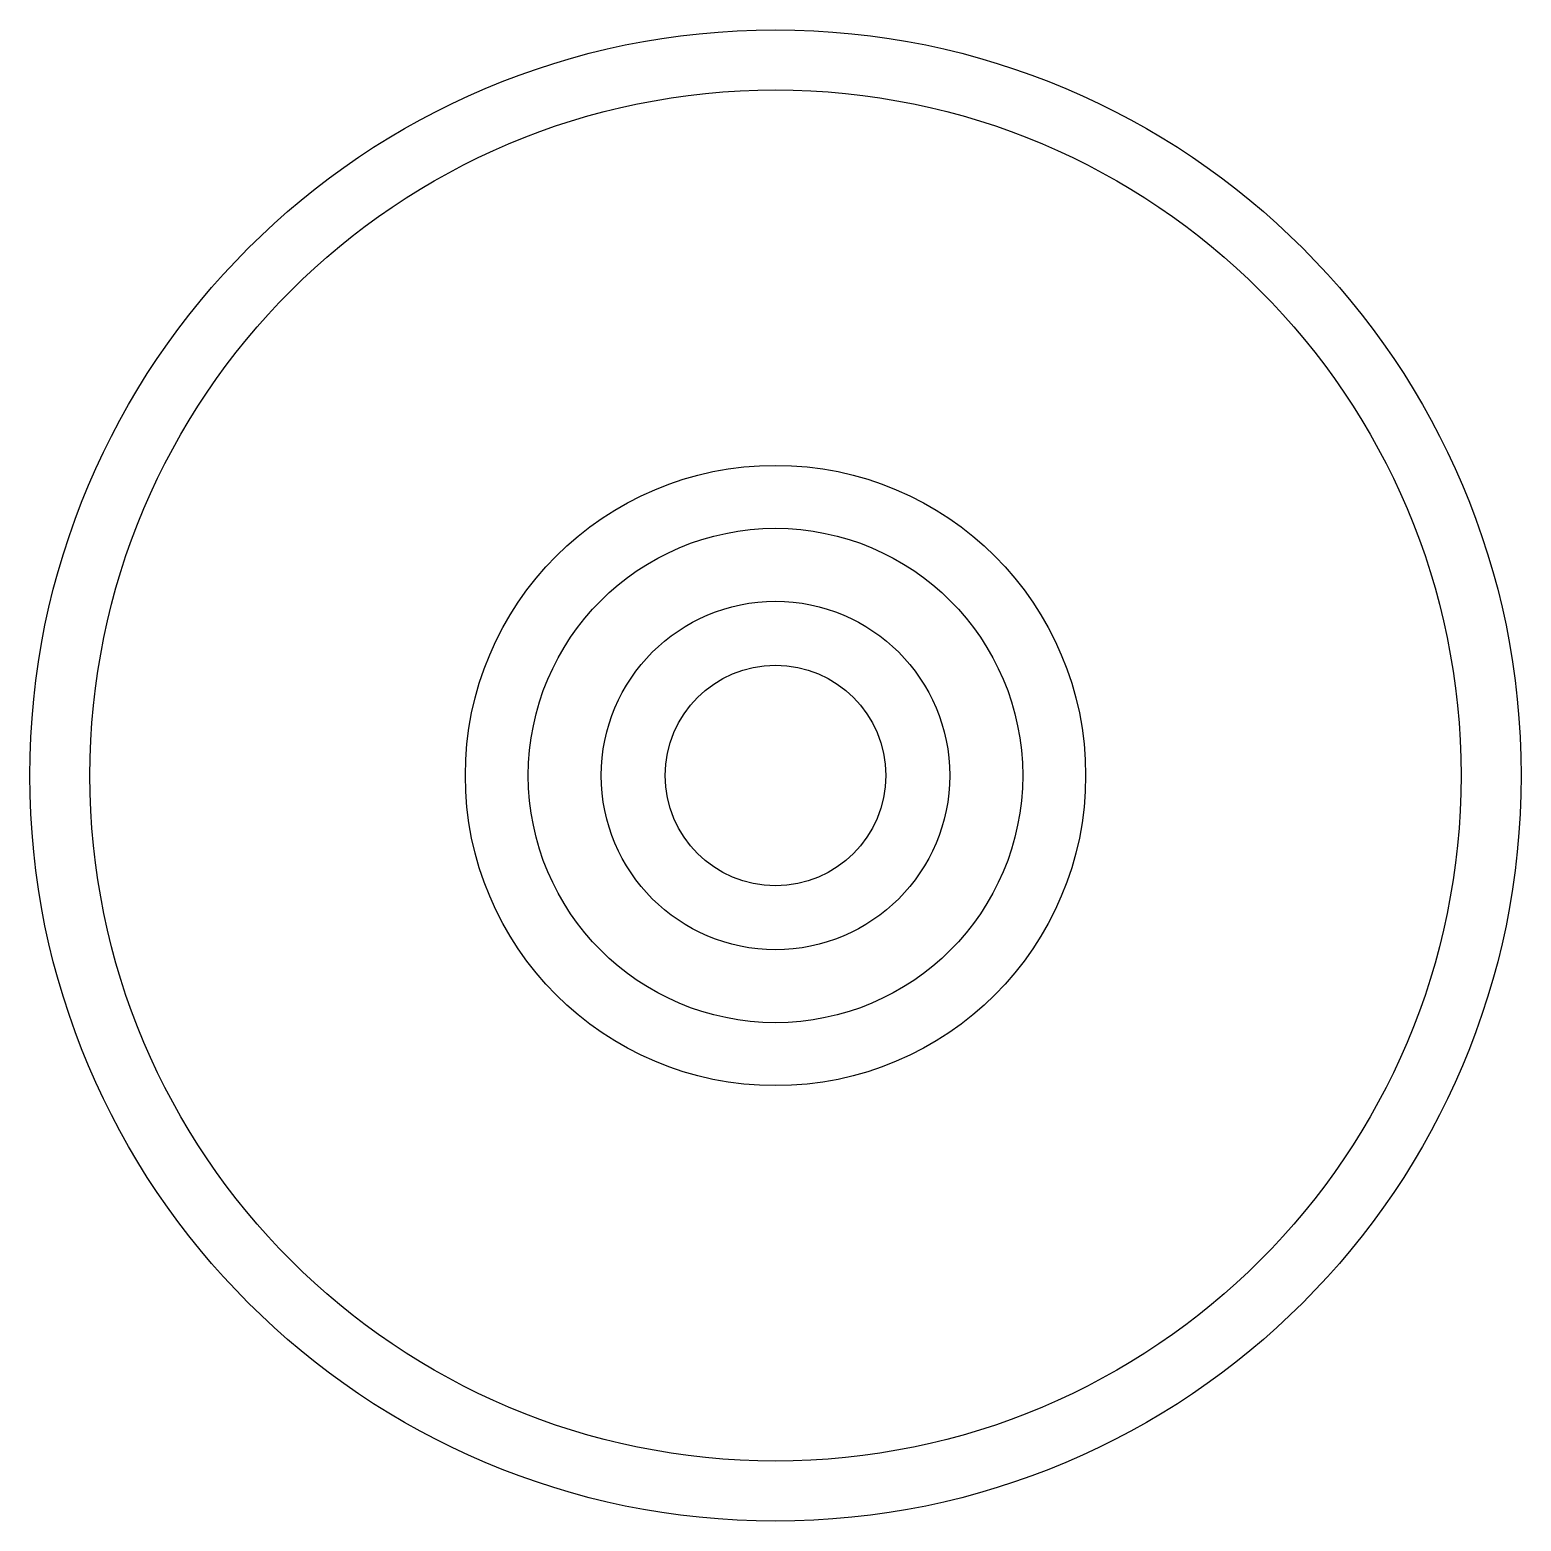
# Model space of a CAD drawing. Header units: centimetres. Extents: x -7.9 to 7.9, y -7.9 to 7.9.
import ezdxf

# ---------------------------------------------------------------- set-up
doc = ezdxf.new("R2010")
doc.units = ezdxf.units.CM
doc.layers.get('0').update_dxf_attribs({"linetype": 'CONTINUOUS'})

msp = doc.modelspace()

# ---------------------------------------------------------------- linework, layer by layer
for radius in [7.874, 7.239, 3.275, 2.61, 1.84, 1.165]:
    msp.add_circle((0, 0), radius)

doc.saveas('drawing.dxf')
